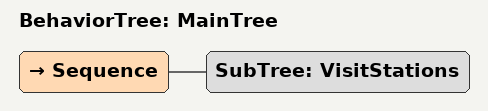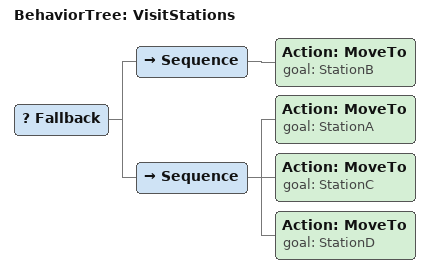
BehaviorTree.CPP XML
<root main_tree_to_execute="MainTree">
    <BehaviorTree ID="MainTree">
        <Sequence>
            <!-- StationA, StationE, StationC, StationD in sequence -->
            <SubTree ID="VisitStations" />
        </Sequence>
    </BehaviorTree>

    <BehaviorTree ID="VisitStations">
        <Fallback>
            <!-- If StationE cannot be reached -->
            <Sequence>
                <Action ID="MoveTo" goal="StationB" />
            </Sequence>
            <Sequence>
                <Action ID="MoveTo" goal="StationA" />
                <Action ID="MoveTo" goal="StationC" />
                <Action ID="MoveTo" goal="StationD" />
            </Sequence>
        </Fallback>
    </BehaviorTree>

</root>
